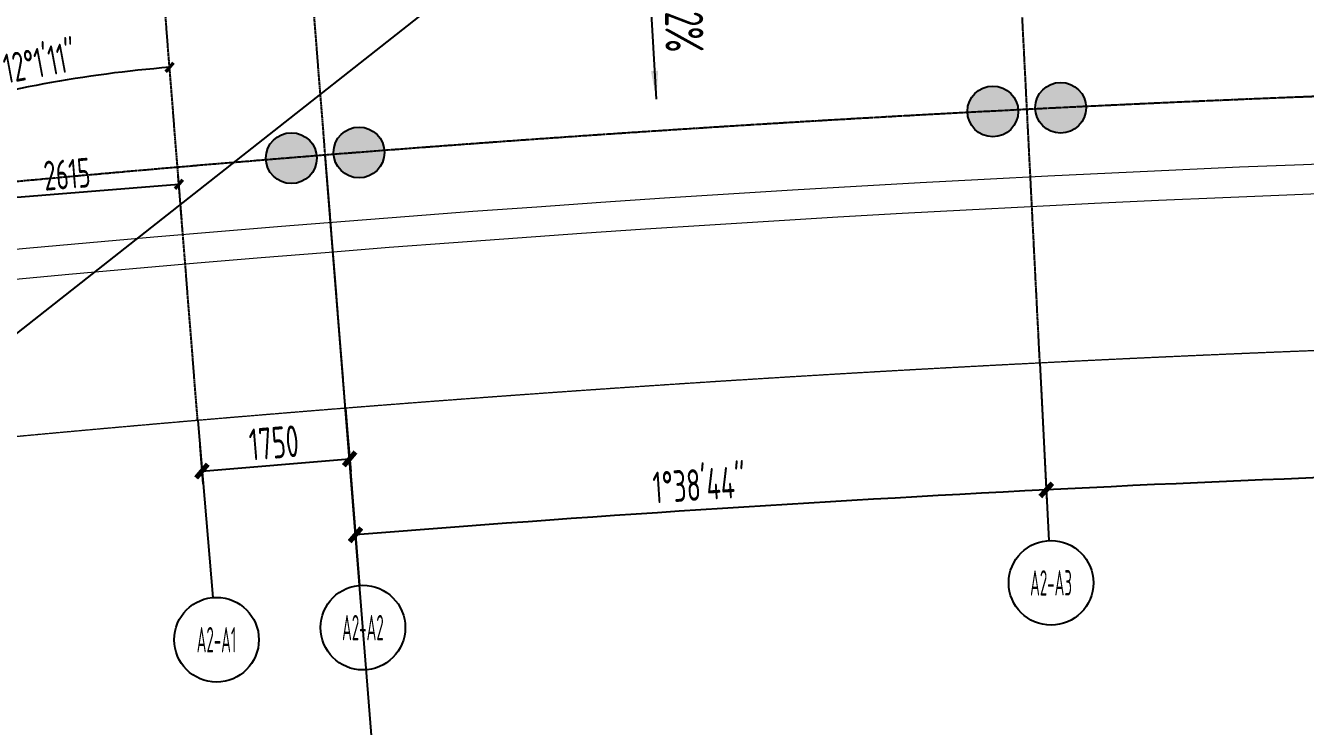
# Model space of a CAD drawing. Header units: millimetres. Extents: x 11639278 to 23698211, y -13072636 to -5537337.
# Drawn here: x 11752267 to 11767376, y -6412739 to -6404459 of the extents above; entities that cross this region are included whole.
import ezdxf
from ezdxf.enums import TextEntityAlignment as Align

# ---------------------------------------------------------------- set-up
doc = ezdxf.new("R2010")
doc.units = ezdxf.units.MM
doc.header["$LTSCALE"] = 10
for name, pattern in [('A2-RG-AXIS$0$CENTER', [2, 1.25, -0.25, 0.25, -0.25]), ('A2-RG-AXIS$0$DOTE', [2.42, 2, -0.2, 0.02, -0.2]), ('A2-RI-F1$0$DOT2', [0.125, 0, -0.125]), ('A2-RI-F1$0$Overhead 1_16_', [2.579687, 1.5875, -0.992188])]:
    doc.linetypes.add(name, pattern=pattern)
for name, color, linetype in [('A2-RB-F1$0$A-DIMS-100', 1, 'Continuous'), ('A2-RG-AXIS$0$A-AXIS', 1, 'Continuous'), ('A2-RG-AXIS$0$A-DIMS-100', 1, 'Continuous'), ('A2-RG-AXIS$0$A-GRID', 1, 'A2-RG-AXIS$0$CENTER'), ('A2-RG-AXIS$0$A-SYMB', 4, 'Continuous'), ('A2-RI-F1$0$$0$AUDIT_D_120618114340-341', 1, 'Continuous'), ('A2-RI-F1$0$A-FLOR-OTLN', 4, 'A2-RI-F1$0$DOT2'), ('A2-RI-F1$0$A-SYMB-AREA', 4, 'Continuous'), ('A2-RI-F1$0$A-SYMB-NAME', 4, 'Continuous'), ('A2-RS-F1$0$A-HATH-GRAY', 8, 'Continuous'), ('A2-RS-F1$0$A-WALL-CONC', 6, 'Continuous')]:
    doc.layers.add(name, color=color, linetype=linetype)
for name, color, linetype, lineweight in [('A2-RI-F1$0$A-DETL-LLIN', 3, 'Continuous', 5), ('A2-RI-F1$0$A-FLOR-OVHD', 8, 'A2-RI-F1$0$Overhead 1_16_', 5), ('A2-RS-F1$0$A-COLS', 4, 'Continuous', 5)]:
    doc.layers.add(name, color=color, linetype=linetype, lineweight=lineweight)
doc.layers.add('A2-RI-F1$0$A-X-AREA', color=6, linetype='Continuous', plot=False)
doc.styles.add('A2-RB-F1$0$XD2008', font='hzs.shx', dxfattribs={"width": 0.7, "bigfont": 'hztxt.shx'})
doc.styles.add('A2-RG-AXIS$0$ECADI', font='hzs.shx', dxfattribs={"width": 0.7, "bigfont": 'hztxt.shx'})
doc.styles.add('A2-RG-AXIS$0$XD2008', font='hzs.shx', dxfattribs={"width": 0.7, "bigfont": 'hztxt.shx'})
doc.styles.add('A2-RI-F1$0$ECADI', font='hzs.shx', dxfattribs={"width": 0.7, "bigfont": 'hztxt.shx'})
doc.dimstyles.new('A2-RB-F1$0$XD100', dxfattribs={"dimscale": 100, "dimtxt": 3.5, "dimasz": 1.5, "dimexe": 1, "dimexo": 2, "dimgap": 0.5, "dimtad": 1, "dimdec": 0, "dimdsep": 46, "dimtxsty": 'A2-RB-F1$0$XD2008', "dimcen": 2.5, "dimclrt": 4, "dimaunit": 1, "dimadec": 0, "dimazin": 0, "dimtfac": 1, "dimtdec": 0, "dimtix": 1, "dimtmove": 1, "dimatfit": 3, "dimfxl": 0, "dimtolj": 1, "dimtzin": 0, "dimarcsym": 0})
doc.dimstyles.new('A2-RB-F1$0$XD100$0', dxfattribs={"dimscale": 100, "dimtxt": 3.5, "dimasz": 1, "dimexe": 1, "dimexo": 2, "dimgap": 0.5, "dimtad": 1, "dimdec": 0, "dimdsep": 46, "dimtxsty": 'A2-RB-F1$0$XD2008', "dimblk1": 'A2-RB-F1$0$_ArchTick', "dimblk2": 'A2-RB-F1$0$_ArchTick', "dimsah": 1, "dimcen": 2.5, "dimclrt": 4, "dimaunit": 1, "dimadec": 0, "dimazin": 0, "dimtfac": 1, "dimtdec": 0, "dimtix": 1, "dimtmove": 1, "dimatfit": 3, "dimfxl": 0, "dimtolj": 1, "dimtzin": 0, "dimarcsym": 0})
doc.dimstyles.new('A2-RG-AXIS$0$XD150', dxfattribs={"dimscale": 300, "dimtxt": 2.5, "dimasz": 1.5, "dimexe": 1, "dimexo": 2, "dimgap": 0.5, "dimtad": 1, "dimdec": 0, "dimdsep": 46, "dimtxsty": 'A2-RG-AXIS$0$XD2008', "dimcen": 2.5, "dimclrt": 4, "dimaunit": 1, "dimadec": 3, "dimazin": 0, "dimtfac": 1, "dimtdec": 0, "dimtmove": 2, "dimatfit": 3, "dimfxl": 0, "dimtolj": 1, "dimtzin": 0, "dimarcsym": 0})
doc.dimstyles.new('A2-RG-AXIS$0$XD150$0', dxfattribs={"dimscale": 150, "dimtxt": 2.5, "dimasz": 1, "dimexe": 1, "dimexo": 2, "dimgap": 0.5, "dimtad": 1, "dimdec": 0, "dimdsep": 46, "dimtxsty": 'A2-RG-AXIS$0$XD2008', "dimblk": 'A2-RG-AXIS$0$_ArchTick', "dimcen": 2.5, "dimclrt": 4, "dimaunit": 1, "dimadec": 0, "dimazin": 0, "dimtfac": 1, "dimtdec": 0, "dimtmove": 2, "dimatfit": 3, "dimfxl": 0, "dimtolj": 1, "dimtzin": 0, "dimarcsym": 0})

# ---------------------------------------------------------------- blocks, each defined once
blk = doc.blocks.new('A2-RG-AXIS$0$ECADI-TAG-GRID')
at = {"color": 13}
blk.add_circle((0, 0), 5, dxfattribs=at)
at = {"style": 'A2-RG-AXIS$0$ECADI', "width": 0.7}
blk.add_attdef('GRID', text='', height=5, dxfattribs=at).set_placement((0, 0), align=Align.MIDDLE)
blk = doc.blocks.new('A2-RG-AXIS$0$_ArchTick')
at = {"color": 0, "linetype": 'ByBlock', "const_width": 0.4}
blk.add_lwpolyline([(-0.5, -0.5), (0.5, 0.5)], dxfattribs=at)
blk = doc.blocks.new('*D532')
at = {"layer": 'A2-RG-AXIS$0$A-DIMS-100', "color": 0, "lineweight": -2, "ltscale": 3, "transparency": 16777216}
for p, q in [((11756068, -6409279), (11756105, -6409727)), ((11754324, -6409423), (11754361, -6409871)), ((11754349, -6409722), (11756093, -6409578))]:
    blk.add_line(p, q, dxfattribs=at)
at = {"layer": 'Defpoints', "color": 0, "ltscale": 3, "transparency": 16777216}
for p in [(11756043, -6408980), (11754299, -6409124), (11756093, -6409578)]:
    blk.add_point(p, dxfattribs=at)
at = {"layer": 'A2-RG-AXIS$0$A-DIMS-100', "color": 0, "lineweight": -2, "ltscale": 3, "transparency": 16777216, "xscale": 150, "yscale": 150, "zscale": 150}
for p, rotation in [((11754349, -6409722), 184.7234992870808), ((11756093, -6409578), 4.723499287080827)]:
    blk.add_blockref('A2-RG-AXIS$0$_ArchTick', p, dxfattribs=dict(at, rotation=rotation))
at = {"layer": 'A2-RG-AXIS$0$A-DIMS-100', "color": 4, "ltscale": 3, "transparency": 16777216, "insert": (11755199, -6409388), "char_height": 375, "attachment_point": 5, "rotation": 4.7235, "style": 'A2-RG-AXIS$0$XD2008'}
blk.add_mtext('\\A1;1750', dxfattribs=at)
blk = doc.blocks.new('*D533')
at = {"layer": 'A2-RG-AXIS$0$A-DIMS-100', "color": 0, "lineweight": -2, "ltscale": 3, "transparency": 16777216}
for p, q in [((11764257, -6408745), (11764325, -6410094)), ((11756067, -6409279), (11756174, -6410624))]:
    blk.add_line(p, q, dxfattribs=at)
blk.add_arc((11778731, -6694179), 284600, 92.90285, 94.54827, dxfattribs=at)
at = {"layer": 'Defpoints', "color": 0, "ltscale": 3, "transparency": 16777216}
for p in [(11764242, -6408446), (11756043, -6408980), (11761598, -6410095), (11778731, -6694179)]:
    blk.add_point(p, dxfattribs=at)
at = {"layer": 'A2-RG-AXIS$0$A-DIMS-100', "color": 0, "lineweight": -2, "ltscale": 3, "transparency": 16777216, "xscale": 150, "yscale": 150, "zscale": 150}
for p, rotation in [((11764318, -6409944), 2.902847624927414), ((11756162, -6410475), 184.5482663924224)]:
    blk.add_blockref('A2-RG-AXIS$0$_ArchTick', p, dxfattribs=dict(at, rotation=rotation))
at = {"layer": 'A2-RG-AXIS$0$A-DIMS-100', "color": 4, "ltscale": 3, "transparency": 16777216, "insert": (11760219, -6409883), "char_height": 375, "attachment_point": 5, "rotation": 3.7256, "style": 'A2-RG-AXIS$0$XD2008'}
blk.add_mtext('\\A1;1°38\'44"', dxfattribs=at)
blk = doc.blocks.new('*D502')
at = {"layer": 'A2-RG-AXIS$0$A-DIMS-100', "color": 0, "lineweight": -2, "ltscale": 3, "transparency": 16777216}
for p, q in [((11772459, -6408448), (11772489, -6409797)), ((11764257, -6408745), (11764325, -6410094))]:
    blk.add_line(p, q, dxfattribs=at)
blk.add_arc((11778731, -6694179), 284600, 91.25743, 92.90285, dxfattribs=at)
at = {"layer": 'Defpoints', "color": 0, "ltscale": 3, "transparency": 16777216}
for p in [(11772452, -6408148), (11764242, -6408446), (11769762, -6409720), (11778731, -6694179)]:
    blk.add_point(p, dxfattribs=at)
at = {"layer": 'A2-RG-AXIS$0$A-DIMS-100', "color": 0, "lineweight": -2, "ltscale": 3, "transparency": 16777216, "xscale": 150, "yscale": 150, "zscale": 150}
for p, rotation in [((11772485, -6409647), 1.257427168479658), ((11764318, -6409944), 182.9028459285604)]:
    blk.add_blockref('A2-RG-AXIS$0$_ArchTick', p, dxfattribs=dict(at, rotation=rotation))
at = {"layer": 'A2-RG-AXIS$0$A-DIMS-100', "color": 4, "ltscale": 3, "transparency": 16777216, "insert": (11768390, -6409468), "char_height": 375, "attachment_point": 5, "rotation": 2.0801, "style": 'A2-RG-AXIS$0$XD2008'}
blk.add_mtext('\\A1;1°38\'44"', dxfattribs=at)
blk = doc.blocks.new('A2-RB-F1$0$_ArchTick')
at = {"color": 0, "linetype": 'ByBlock', "const_width": 0.4}
blk.add_lwpolyline([(-0.5, -0.5), (0.5, 0.5)], dxfattribs=at)
blk = doc.blocks.new('*D819')
at = {"layer": 'A2-RB-F1$0$A-DIMS-100', "color": 0, "lineweight": -2, "transparency": 16777216}
blk.add_arc((11755101, -6419199), 14292, 94.5483, 106.568, dxfattribs=at)
at = {"layer": 'Defpoints', "color": 0, "transparency": 16777216}
for p in [(11751111, -6369045), (11746922, -6391706), (11752975, -6405066), (11751520, -6407165), (11754299, -6409124)]:
    blk.add_point(p, dxfattribs=at)
at = {"layer": 'A2-RB-F1$0$A-DIMS-100', "color": 0, "lineweight": -2, "transparency": 16777216, "xscale": 100, "yscale": 100, "zscale": 100}
for p, rotation in [((11753967, -6404952), 4.548265622665835), ((11751025, -6405501), 196.5680355200809)]:
    blk.add_blockref('A2-RB-F1$0$_ArchTick', p, dxfattribs=dict(at, rotation=rotation))
at = {"layer": 'A2-RB-F1$0$A-DIMS-100', "color": 4, "transparency": 16777216, "insert": (11752435, -6404895), "char_height": 350, "attachment_point": 5, "rotation": 10.5582, "style": 'A2-RB-F1$0$XD2008'}
blk.add_mtext('\\A1;12°1\'11"', dxfattribs=at)
blk = doc.blocks.new('*D821')
at = {"layer": 'A2-RB-F1$0$A-DIMS-100', "color": 0, "lineweight": -2, "transparency": 16777216}
for p, q in [((11754111, -6406758), (11754069, -6406235)), ((11751471, -6406542), (11754077, -6406334)), ((11751505, -6406965), (11751463, -6406442))]:
    blk.add_line(p, q, dxfattribs=at)
at = {"layer": 'Defpoints', "color": 0, "transparency": 16777216}
for p in [(11754077, -6406334), (11754127, -6406957), (11751520, -6407165)]:
    blk.add_point(p, dxfattribs=at)
at = {"layer": 'A2-RB-F1$0$A-DIMS-100', "color": 0, "lineweight": -2, "transparency": 16777216, "xscale": 100, "yscale": 100, "zscale": 100}
for p, rotation in [((11754077, -6406334), 4.548265622652922), ((11751471, -6406542), 184.5482656226529)]:
    blk.add_blockref('A2-RB-F1$0$_ArchTick', p, dxfattribs=dict(at, rotation=rotation))
at = {"layer": 'A2-RB-F1$0$A-DIMS-100', "color": 4, "transparency": 16777216, "insert": (11752756, -6406214), "char_height": 350, "attachment_point": 5, "rotation": 4.5483, "style": 'A2-RB-F1$0$XD2008'}
blk.add_mtext('\\A1;2615', dxfattribs=at)
blk = doc.blocks.new('A2-RS-F1$0$Round Column - 600 mm Diameter-1753088-PARCEL 14  一层平面 - 公共教室 FIRST FLOOR PLAN - PUBLIC CLASSROOMS')
at = {"layer": 'A2-RS-F1$0$A-HATH-GRAY'}
blk.add_hatch(color=256, dxfattribs=at).paths.add_polyline_path([(300, 0, 0.414214), (0, 300, 0.414214), (-300, 0, 1)])
at = {"layer": 'A2-RS-F1$0$A-WALL-CONC'}
blk.add_circle((0, 0), 300, dxfattribs=at)
blk = doc.blocks.new('A2-RS-F1')
at = {"layer": 'A2-RS-F1$0$A-HATH-GRAY', "ltscale": 3}
h = blk.add_hatch(color=256, dxfattribs=at)
h.paths.add_polyline_path([(11790491, -6377046), (11789491, -6377011), (11789445, -6378310), (11790445, -6378346)], flags=16)
h.paths.add_polyline_path([(11794711, -6377236), (11794112, -6377197), (11794061, -6377996), (11794660, -6378034)], flags=0)
h.paths.add_polyline_path([(11794483, -6380779), (11793885, -6380740), (11793833, -6381539), (11794432, -6381577)], flags=0)
h.paths.add_polyline_path([(11793887, -6390061), (11793288, -6390022), (11793236, -6390821), (11793835, -6390859)], flags=0)
h.paths.add_polyline_path([(11793659, -6393604), (11793060, -6393565), (11793009, -6394364), (11793607, -6394402)], flags=0)
h.paths.add_polyline_path([(11789926, -6392936), (11788927, -6392901), (11788881, -6394200), (11789880, -6394236)], flags=16)
h.paths.add_polyline_path([(11781272, -6392739), (11780272, -6392732), (11780263, -6394032), (11781263, -6394039)], flags=16)
h.paths.add_polyline_path([(11772615, -6392791), (11771616, -6392812), (11771644, -6394112), (11772644, -6394090)], flags=16)
h.paths.add_polyline_path([(11771836, -6400549, 1), (11772736, -6400549, 1)])
h.paths.add_polyline_path([(11789602, -6400664, 1), (11788702, -6400664, 1)], flags=0)
h.paths.add_polyline_path([(11797126, -6401084, 1), (11798026, -6401084, 1)], flags=0)
h.paths.add_polyline_path([(11772267, -6376895), (11771267, -6376916), (11771295, -6378216), (11772295, -6378194)], flags=16)
h.paths.add_polyline_path([(11781380, -6376840), (11780380, -6376832), (11780371, -6378133), (11781371, -6378140)], flags=16)
h.paths.add_polyline_path([(11752826, -6385566), (11752029, -6385629), (11752188, -6387623), (11752985, -6387560)], flags=17)
h.paths.add_polyline_path([(11757363, -6385213), (11756565, -6385276), (11756724, -6387270), (11757521, -6387205)], flags=17)
h.paths.add_polyline_path([(11762965, -6393141), (11763031, -6394440), (11764030, -6394389), (11763964, -6393090)])
h.paths.add_polyline_path([(11793009, -6394364), (11793607, -6394402), (11793659, -6393604), (11793060, -6393565)], flags=17)
h.paths.add_polyline_path([(11793236, -6390821), (11793835, -6390859), (11793887, -6390061), (11793288, -6390022)], flags=17)
h.paths.add_polyline_path([(11793833, -6381539), (11794432, -6381577), (11794483, -6380779), (11793885, -6380740)], flags=17)
h.paths.add_polyline_path([(11794061, -6377996), (11794660, -6378034), (11794711, -6377236), (11794112, -6377197)], flags=17)
h.paths.add_polyline_path([(11762160, -6377261), (11762226, -6378560), (11763225, -6378509), (11763159, -6377211)], flags=17)
edge = h.paths.add_edge_path(flags=16)
edge.add_arc((11772286, -6400549), 450, 0, 360)
edge = h.paths.add_edge_path(flags=16)
edge.add_arc((11789152, -6400664), 450, 0, 360)
edge = h.paths.add_edge_path()
edge.add_arc((11763857, -6400856), 450, 0, 360)
edge = h.paths.add_edge_path(flags=17)
edge.add_arc((11797576, -6401084), 450, 0, 360)
edge = h.paths.add_edge_path()
edge.add_arc((11755441, -6401404), 450, 0, 360)
h.paths.add_polyline_path([(11756756, -6377587), (11756915, -6379580), (11756117, -6379644), (11755959, -6377650)], flags=17)
h.paths.add_polyline_path([(11757323, -6394797), (11758120, -6394731), (11758001, -6393238), (11757204, -6393301)])
h.paths.add_polyline_path([(11752786, -6395149), (11753584, -6395086), (11753449, -6393391), (11752652, -6393455)])
h.paths.add_polyline_path([(11751581, -6379997), (11752378, -6379934), (11752220, -6377940), (11751422, -6378003)])
edge = h.paths.add_edge_path()
edge.add_line((11771616, -6392813), (11771644, -6394112))
edge.add_line((11771644, -6394112), (11772644, -6394090))
edge.add_line((11772644, -6394090), (11772615, -6392791))
edge.add_line((11772615, -6392791), (11771616, -6392812))
edge.add_line((11780272, -6392732), (11780263, -6394032))
edge.add_line((11780263, -6394032), (11781263, -6394039))
edge.add_line((11781263, -6394039), (11781272, -6392739))
edge.add_line((11781272, -6392739), (11780272, -6392732))
edge.add_line((11788927, -6392901), (11788881, -6394200))
edge.add_line((11788881, -6394200), (11789880, -6394236))
edge.add_line((11789880, -6394236), (11789926, -6392936))
edge.add_line((11789926, -6392936), (11788927, -6392901))
edge.add_line((11789491, -6377011), (11789445, -6378310))
edge.add_line((11789445, -6378310), (11790445, -6378346))
edge.add_line((11790445, -6378346), (11790491, -6377046))
edge.add_line((11790491, -6377046), (11789491, -6377011))
edge.add_line((11780380, -6376833), (11780371, -6378133))
edge.add_line((11780371, -6378133), (11781371, -6378140))
edge.add_line((11781371, -6378140), (11781380, -6376840))
edge.add_line((11781380, -6376840), (11780380, -6376832))
edge.add_line((11771267, -6376917), (11771295, -6378216))
edge.add_line((11771295, -6378216), (11772295, -6378194))
edge.add_line((11772295, -6378194), (11772267, -6376895))
edge.add_line((11772267, -6376895), (11771267, -6376916))
edge.add_line((11756724, -6387270), (11757521, -6387205))
edge.add_line((11756565, -6385276), (11757363, -6385213))
edge.add_line((11756565, -6385276), (11756724, -6387270))
edge.add_line((11752188, -6387623), (11752985, -6387560))
edge.add_line((11752029, -6385629), (11752826, -6385566))
edge.add_line((11752029, -6385629), (11752188, -6387623))
edge.add_line((11752826, -6385566), (11752985, -6387560))
edge.add_line((11757362, -6385205), (11757521, -6387205))
edge = h.paths.add_edge_path()
edge.add_arc((11847549, -6408655), 450, 0, 360)
h.paths.add_polyline_path([(11818747, -6372607), (11817357, -6372439), (11817139, -6374226), (11818529, -6374394)])
h.paths.add_polyline_path([(11827964, -6373889), (11826580, -6373681), (11826310, -6375461), (11827695, -6375669)])
h.paths.add_polyline_path([(11837141, -6375435), (11835763, -6375187), (11835442, -6376958), (11836820, -6377206)])
h.paths.add_polyline_path([(11814457, -6396162), (11815847, -6396332), (11816041, -6394744), (11814651, -6394573)])
h.paths.add_polyline_path([(11851385, -6401917), (11850605, -6401738), (11850371, -6402710), (11851151, -6402890)])
h.paths.add_polyline_path([(11846960, -6400859), (11846180, -6400679), (11845946, -6401652), (11846725, -6401831)])
h.paths.add_polyline_path([(11841338, -6400630), (11839968, -6400341), (11840298, -6398776), (11841668, -6399064)])
h.paths.add_polyline_path([(11831506, -6398704), (11832883, -6398953), (11833168, -6397379), (11831791, -6397129)])
h.paths.add_polyline_path([(11823000, -6397310), (11824384, -6397520), (11824624, -6395938), (11823240, -6395728)])
h.paths.add_polyline_path([(11806985, -6395311), (11806189, -6395237), (11806300, -6394042), (11807096, -6394116)])
h.paths.add_polyline_path([(11800592, -6394829), (11801191, -6394867), (11801242, -6394069), (11800643, -6394030)])
h.paths.add_polyline_path([(11793009, -6394364), (11793607, -6394402), (11793659, -6393604), (11793060, -6393565)], flags=17)
h.paths.add_polyline_path([(11800820, -6391286), (11801419, -6391324), (11801470, -6390526), (11800871, -6390487)])
h.paths.add_polyline_path([(11793236, -6390821), (11793835, -6390859), (11793887, -6390061), (11793288, -6390022)], flags=17)
h.paths.add_polyline_path([(11853037, -6395064), (11853271, -6394091), (11852492, -6393912), (11852257, -6394884)])
h.paths.add_polyline_path([(11854912, -6387286), (11855146, -6386314), (11854366, -6386134), (11854132, -6387107)])
h.paths.add_polyline_path([(11846269, -6377243), (11844899, -6376956), (11844527, -6378717), (11845898, -6379005)])
h.paths.add_polyline_path([(11848612, -6394005), (11848846, -6393033), (11848067, -6392853), (11847832, -6393825)])
h.paths.add_polyline_path([(11850486, -6386227), (11850721, -6385255), (11849941, -6385076), (11849707, -6386048)])
h.paths.add_polyline_path([(11843712, -6384523), (11844299, -6384647), (11844423, -6384060), (11843836, -6383936)])
h.paths.add_polyline_path([(11842062, -6392351), (11842649, -6392475), (11842773, -6391888), (11842185, -6391764)])
h.paths.add_polyline_path([(11808357, -6373042), (11808955, -6373098), (11809029, -6372301), (11808432, -6372246)])
h.paths.add_polyline_path([(11793833, -6381539), (11794432, -6381577), (11794483, -6380779), (11793885, -6380740)], flags=17)
h.paths.add_polyline_path([(11801417, -6382005), (11802015, -6382043), (11802067, -6381245), (11801468, -6381206)])
h.paths.add_polyline_path([(11801644, -6378462), (11802243, -6378500), (11802294, -6377702), (11801696, -6377663)])
h.paths.add_polyline_path([(11794061, -6377996), (11794660, -6378034), (11794711, -6377236), (11794112, -6377197)], flags=17)
h.paths.add_polyline_path([(11808460, -6379480), (11807664, -6379406), (11807775, -6378211), (11808572, -6378285)])
edge = h.paths.add_edge_path(flags=16)
edge.add_arc((11772286, -6400549), 450, 0, 360)
edge = h.paths.add_edge_path(flags=17)
edge.add_arc((11789152, -6400664), 450, 0, 360)
edge = h.paths.add_edge_path(flags=17)
edge.add_arc((11797576, -6401084), 450, 0, 360)
edge = h.paths.add_edge_path()
edge.add_arc((11805984, -6401746), 450, 0, 360)
edge = h.paths.add_edge_path()
edge.add_arc((11814369, -6402649), 450, 0, 360)
edge = h.paths.add_edge_path()
edge.add_arc((11822726, -6403793), 450, 0, 360)
edge = h.paths.add_edge_path()
edge.add_arc((11831046, -6405176), 450, 0, 360)
edge = h.paths.add_edge_path()
edge.add_arc((11839323, -6406797), 450, 0, 360)
edge = h.paths.add_edge_path(flags=17)
edge.add_line((11771616, -6392813), (11771644, -6394112))
edge.add_line((11771644, -6394112), (11772644, -6394090))
edge.add_line((11772644, -6394090), (11772615, -6392791))
edge.add_line((11772615, -6392791), (11771616, -6392812))
edge.add_line((11780272, -6392732), (11780263, -6394032))
edge.add_line((11780263, -6394032), (11781263, -6394039))
edge.add_line((11781263, -6394039), (11781272, -6392739))
edge.add_line((11781272, -6392739), (11780272, -6392732))
edge.add_line((11788927, -6392901), (11788881, -6394200))
edge.add_line((11788881, -6394200), (11789880, -6394236))
edge.add_line((11789880, -6394236), (11789926, -6392936))
edge.add_line((11789926, -6392936), (11788927, -6392901))
edge.add_line((11789491, -6377011), (11789445, -6378310))
edge.add_line((11789445, -6378310), (11790445, -6378346))
edge.add_line((11790445, -6378346), (11790491, -6377046))
edge.add_line((11790491, -6377046), (11789491, -6377011))
edge.add_line((11780380, -6376833), (11780371, -6378133))
edge.add_line((11780371, -6378133), (11781371, -6378140))
edge.add_line((11781371, -6378140), (11781380, -6376840))
edge.add_line((11781380, -6376840), (11780380, -6376832))
edge.add_line((11771267, -6376917), (11771295, -6378216))
edge.add_line((11771295, -6378216), (11772295, -6378194))
edge.add_line((11772295, -6378194), (11772267, -6376895))
edge.add_line((11772267, -6376895), (11771267, -6376916))
edge = h.paths.add_edge_path()
edge.add_arc((11780720, -6400485), 450, 0, 360)
at = {"layer": 'A2-RS-F1$0$A-COLS'}
for p, rotation in [((11763686, -6405473), 3.148933175035759), ((11764487, -6405430), 3.148933175035759), ((11756204, -6405958), 4.816880402217502), ((11755405, -6406025), 4.816880402217502)]:
    blk.add_blockref('A2-RS-F1$0$Round Column - 600 mm Diameter-1753088-PARCEL 14  一层平面 - 公共教室 FIRST FLOOR PLAN - PUBLIC CLASSROOMS', p, dxfattribs=dict(at, rotation=rotation))
blk = doc.blocks.new('A2-RI-F1$0$5erhfh')
at = {"layer": 'A2-RI-F1$0$A-SYMB-AREA', "style": 'A2-RI-F1$0$ECADI', "width": 0.7}
blk.add_attdef('340M2', text='', height=2.5, dxfattribs=at).set_placement((0, 1.25), align=Align.MIDDLE_LEFT)
at = {"layer": 'A2-RI-F1$0$A-SYMB-NAME', "style": 'A2-RI-F1$0$ECADI', "width": 0.7}
blk.add_attdef('CHINESENAME', (-12.29, 3.09), '', height=4.5, dxfattribs=at)
blk = doc.blocks.new('A2-RI-F1')
at = {"layer": 'A2-RI-F1$0$$0$AUDIT_D_120618114340-341'}
blk.add_line((11759713.7, -6405327.3), (11759643, -6404101.8), dxfattribs=at)
at = {"layer": 'A2-RI-F1$0$$0$AUDIT_D_120618114340-341', "extrusion": (0, 0, -1)}
blk.add_solid([(-11759650.6, -6404997.8), (-11759734.5, -6404992.4), (-11759714, -6405331.2)], dxfattribs=at)
at = {"layer": 'A2-RI-F1$0$A-DETL-LLIN'}
for radius, start, end in [(288331.1, 76.215082, 95.414121), (287981.1, 76.179316, 95.471361)]:
    blk.add_arc((11778725.6, -6694209.5), radius, start, end, dxfattribs=at)
at = {"layer": 'A2-RI-F1$0$A-FLOR-OTLN', "ltscale": 1000}
blk.add_lwpolyline([(11814764.2, -6394127.4), (11817357.4, -6372440.5, -0.0249426), (11849205.6, -6377886.4), (11848159.2, -6382228.1), (11851284.2, -6382919.5), (11850720.9, -6385256.6), (11855146, -6386315.4), (11851150.8, -6402891.1), (11849876.5, -6402592.9), (11848102.5, -6409766.8, 0.0804175), (11754733.7, -6402413.9), (11754132.4, -6395046.4), (11752786.4, -6395150.9), (11751422.5, -6378004.8), (11756208, -6377631.7), (11756045.3, -6375586.8, -0.0389379), (11805715.9, -6375922.1), (11805966.1, -6372030.7, -0.0060163), (11817268.4, -6373184.4, -0.0060163)], format="xyb", dxfattribs=at)
at = {"layer": 'A2-RI-F1$0$A-FLOR-OVHD', "ltscale": 0.3}
blk.add_arc((11778730.7, -6694178.7), 286100, 75.843269, 95.390058, dxfattribs=at)
at = {"layer": 'A2-RI-F1$0$A-X-AREA'}
for points in [[(11850108.4, -6402699.1), (11851187.8, -6402951), (11855206.3, -6386278.4), (11850781.2, -6385219.6), (11851344.3, -6382881.6), (11848219.6, -6382189), (11849265.8, -6377848.6, 0.0249961), (11817313.7, -6372383.5), (11817247, -6372928.9, 0.0063305), (11805733, -6371757.5), (11805482.7, -6375649.8, 0.0389275), (11755776, -6375354), (11755954.7, -6377600.2), (11751368.6, -6377957.4), (11752740.6, -6395204.6), (11753887.3, -6395115.2), (11754504.9, -6402683.7, -0.0809284), (11848284.8, -6410068.7), (11850119.8, -6402650.4)], [(11817296.7, -6372934.6, 0.0063579), (11805733, -6371757.5), (11805482.7, -6375649.8, 0.0389275), (11755776, -6375354), (11755958.6, -6377650.1), (11751422.4, -6378003.4), (11752786.4, -6395150.9), (11753883.2, -6395065.3), (11754504.9, -6402683.7, -0.0809284), (11848284.8, -6410068.7), (11850119.8, -6402650.4), (11851150.8, -6402891.1), (11855146, -6386315.4), (11850720.9, -6385256.6), (11851283.7, -6382919.4), (11848159.1, -6382226.8), (11849205.2, -6377886.3, 0.0249184), (11817357.2, -6372439.1), (11817296.6, -6372935)]]:
    blk.add_lwpolyline(points, format="xyb", dxfattribs=at)
at = {"layer": 'Defpoints', "color": 3}
blk.add_line((11769256.7, -6394617.2), (11742984, -6415329.5), dxfattribs=at)
at = {"layer": 'Defpoints'}
blk.add_line((11778730.7, -6694178.7), (11755805.4, -6405989.1), dxfattribs=at)
blk.add_blockref('A2-RS-F1', (0, 0))
ref = blk.add_blockref('A2-RI-F1$0$5erhfh', (11759473, -6404833), dxfattribs=dict(xscale=99.9999999992995, yscale=99.9999999992995, zscale=99.9999999992995, rotation=270.8263231894456))
ref.add_attrib('CHINESENAME', '2%%%', (11759815.5, -6404292.8), dxfattribs={"layer": 'A2-RI-F1$0$A-SYMB-NAME', "height": 450, "rotation": 270.82632, "style": 'A2-RI-F1$0$ECADI', "width": 0.7})
blk = doc.blocks.new('A2-RG-AXIS')
at = {"layer": 'A2-RG-AXIS$0$A-AXIS', "ltscale": 3}
for p, q in [((11764241.9, -6408445.8), (11764348.2, -6410543.1)), ((11756043.3, -6408979.7), (11756209.8, -6411073.1)), ((11754299.2, -6409123.8), (11754478.6, -6411216.1))]:
    blk.add_line(p, q, dxfattribs=at)
at = {"layer": 'A2-RG-AXIS$0$A-GRID', "linetype": 'A2-RG-AXIS$0$DOTE'}
for p, q in [((11764241.9, -6408445.8), (11762206, -6368297.4)), ((11756043.3, -6408979.7), (11752855.5, -6368906.3)), ((11754299.2, -6409123.8), (11751111, -6369045.1))]:
    blk.add_line(p, q, dxfattribs=at)
for radius in [293700, 289100]:
    blk.add_arc((11778730.7, -6694178.7), radius, 75.589281, 95.407645, dxfattribs=at)
at = {"layer": 'A2-RG-AXIS$0$A-SYMB'}
ref = blk.add_blockref('A2-RG-AXIS$0$ECADI-TAG-GRID', (11764373.5, -6411042.5), dxfattribs=dict(at, xscale=100, yscale=100, zscale=100))
ref.add_attrib('GRID', 'A2-A3', dxfattribs={"layer": '0', "extrusion": (0, 0, -1), "height": 300, "style": 'A2-RG-AXIS$0$ECADI', "text_generation_flag": 2, "width": 0.5}).set_placement((-11764373.5, -6411042.5), align=Align.MIDDLE)
ref = blk.add_blockref('A2-RG-AXIS$0$ECADI-TAG-GRID', (11756249.5, -6411571.5), dxfattribs=dict(at, xscale=100, yscale=100, zscale=100))
ref.add_attrib('GRID', 'A2-A2', dxfattribs={"layer": '0', "extrusion": (0, 0, -1), "height": 300, "style": 'A2-RG-AXIS$0$ECADI', "text_generation_flag": 2, "width": 0.5}).set_placement((-11756249.5, -6411571.5), align=Align.MIDDLE)
ref = blk.add_blockref('A2-RG-AXIS$0$ECADI-TAG-GRID', (11754521.3, -6411714.3), dxfattribs=dict(at, xscale=100, yscale=100, zscale=100))
ref.add_attrib('GRID', 'A2-A1', dxfattribs={"layer": '0', "extrusion": (0, 0, -1), "height": 300, "style": 'A2-RG-AXIS$0$ECADI', "text_generation_flag": 2, "width": 0.5}).set_placement((-11754521.3, -6411714.3), align=Align.MIDDLE)
at = {"layer": 'A2-RG-AXIS$0$A-DIMS-100', "ltscale": 3}
for base, p1, p2, picture, middle in [((11769761.9, -6409720.1), (11772452.4, -6408147.6), (11764241.9, -6408445.8), '*D502', (11768389.7, -6409468.2)), ((11761597.7, -6410094.9), (11764241.9, -6408445.8), (11756043.3, -6408979.7), '*D533', (11760218.8, -6409882.6))]:
    dim = blk.add_angular_dim_3p(base=base, center=(11778730.7, -6694178.7), p1=p1, p2=p2, dimstyle='A2-RG-AXIS$0$XD150', override={"dimscale": 150, "dimasz": 1, "dimblk": 'A2-RG-AXIS$0$_ArchTick', "dimadec": 4}, dxfattribs=at)
    dim.commit()
    dim.dimension.update_dxf_attribs({"geometry": picture, "text_midpoint": middle})
dim = blk.add_aligned_dim(p1=(11754299.2, -6409123.8), p2=(11756043.3, -6408979.7), distance=-600, dimstyle='A2-RG-AXIS$0$XD150$0', dxfattribs=at)
dim.commit()
dim.dimension.update_dxf_attribs({"geometry": '*D532', "text_midpoint": (11755199.1, -6409388.1)})
blk = doc.blocks.new('A2-RB-F1')
at = {"layer": 'A2-RB-F1$0$A-DIMS-100'}
dim = blk.add_angular_dim_2l(base=(11752974.7428, -6405066.3402), line1=((11751520.4607, -6407164.7339), (11746921.5015, -6391706.3377)), line2=((11754299.2383, -6409123.7784), (11751111.0006, -6369045.0507)), dimstyle='A2-RB-F1$0$XD100', override={"dimasz": 1, "dimblk1": 'A2-RB-F1$0$_ArchTick', "dimblk2": 'A2-RB-F1$0$_ArchTick', "dimsah": 1, "dimadec": 4}, dxfattribs=at)
dim.commit()
dim.dimension.update_dxf_attribs({"geometry": '*D819', "text_midpoint": (11752434.6729, -6404895.3357)})
dim = blk.add_aligned_dim(p1=(11751520.5, -6407164.7), p2=(11754126.9, -6406957.4), distance=625, dimstyle='A2-RB-F1$0$XD100$0', dxfattribs=at)
dim.commit()
dim.dimension.update_dxf_attribs({"geometry": '*D821', "text_midpoint": (11752756.3, -6406213.8)})

msp = doc.modelspace()

# ---------------------------------------------------------------- block references
for name in ['A2-RI-F1', 'A2-RB-F1', 'A2-RG-AXIS', 'A2-RS-F1']:
    msp.add_blockref(name, (0, 0))

doc.saveas('drawing.dxf')
